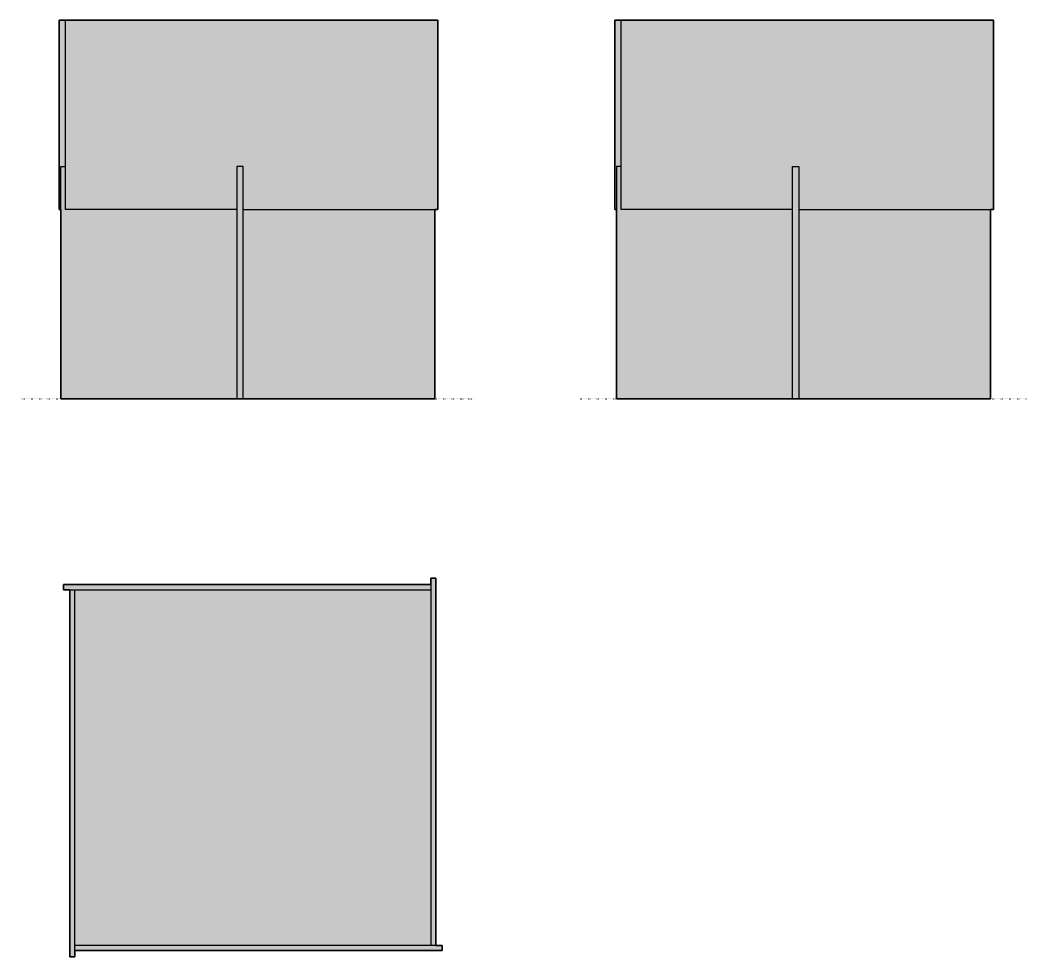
# Model space of a CAD drawing. Header units: millimetres. Extents: x 0 to 798, y -442 to 300.
import ezdxf

# ---------------------------------------------------------------- set-up
doc = ezdxf.new("R2010")
doc.units = ezdxf.units.MM
doc.linetypes.add('Dots', pattern=[1, 0, -1])
doc.layers.add('Blocks', color=7, linetype='Continuous')
doc.layers.add('Blocks$Fill', color=7, linetype='Continuous', true_color=0xffffff)
for name, color, linetype, lineweight, true_color in [('Blocks$Inner', 7, 'Continuous', 25, 0x007f00), ('Blocks$Outline', 7, 'Continuous', 35, 0xff3f3f), ('Groud', 7, 'Dots', 25, 0x243775)]:
    doc.layers.add(name, color=color, linetype=linetype, lineweight=lineweight, true_color=true_color)

# ---------------------------------------------------------------- blocks, each defined once
blk = doc.blocks.new('Cross Plex Table Lamp Top')
at = {"layer": 'Blocks$Fill'}
blk.add_hatch(color=256, dxfattribs=at).paths.add_polyline_path([(290, 154.5), (286, 154.5), (286, 149.5), (-5, 149.5), (-5, 145.5), (0, 145.5), (0, -145.5), (4, -145.5), (4, -140.5), (295, -140.5), (295, -136.5), (290, -136.5)], flags=0)
at = {"layer": 'Blocks$Inner'}
for points in [[(290, -136.5), (290, 154.5), (286, 154.5), (286, -136.5)], [(286, 149.5), (-5, 149.5), (-5, 145.5), (286, 145.5)], [(0, 145.5), (0, -145.5), (4, -145.5), (4, 145.5)], [(4, -140.5), (295, -140.5), (295, -136.5), (4, -136.5)]]:
    blk.add_lwpolyline(points, dxfattribs=at)
at = {"layer": 'Blocks$Outline'}
for points in [[(290, 154.5), (286, 154.5)], [(286, 154.5), (286, 149.5)], [(290, -136.5), (290, 154.5)], [(286, 149.5), (-5, 149.5)], [(-5, 149.5), (-5, 145.5)], [(-5, 145.5), (0, 145.5)], [(0, 145.5), (0, -145.5)], [(4, -145.5), (4, -140.5)], [(4, -140.5), (295, -140.5)], [(295, -136.5), (290, -136.5)], [(295, -140.5), (295, -136.5)], [(0, -145.5), (4, -145.5)]]:
    blk.add_lwpolyline(points, dxfattribs=at)
blk = doc.blocks.new('Cross Plex Table Lamp Side')
at = {"layer": 'Blocks$Fill'}
blk.add_hatch(color=256, dxfattribs=at).paths.add_polyline_path([(27.44, 300), (327.44, 300), (327.44, 150), (325.19, 150), (325.19, 0), (28.69, 0), (28.69, 150), (27.44, 150)], flags=0)
at = {"layer": 'Blocks$Inner'}
for points in [[(173.19, 150), (327.44, 150), (327.44, 300), (27.44, 300), (27.44, 150), (28.69, 150)], [(168.19, 150), (32.44, 150), (32.44, 300)], [(32.44, 184), (28.69, 184), (28.69, 0), (325.19, 0), (325.19, 150)], [(168.19, 0), (168.19, 184), (173.19, 184), (173.19, 0)]]:
    blk.add_lwpolyline(points, dxfattribs=at)
at = {"layer": 'Blocks$Outline'}
for points in [[(27.44, 300), (327.44, 300)], [(27.44, 150), (27.44, 300)], [(327.44, 300), (327.44, 150)], [(28.69, 150), (27.44, 150)], [(28.69, 0), (28.69, 150)], [(327.44, 150), (325.19, 150)], [(325.19, 150), (325.19, 0)], [(325.19, 0), (28.69, 0)]]:
    blk.add_lwpolyline(points, dxfattribs=at)
blk = doc.blocks.new('Cross Plex Table Lamp Front')
at = {"layer": 'Blocks$Fill'}
blk.add_hatch(color=256, dxfattribs=at).paths.add_polyline_path([(30.87, 300), (330.87, 300), (330.87, 150), (328.62, 150), (328.62, 0), (32.12, 0), (32.12, 150), (30.87, 150)], flags=0)
at = {"layer": 'Blocks$Inner'}
for points in [[(176.62, 150), (330.87, 150), (330.87, 300), (30.87, 300), (30.87, 150), (32.12, 150)], [(171.62, 150), (35.87, 150), (35.87, 300)], [(328.62, 150), (328.62, 0), (32.12, 0), (32.12, 184), (35.87, 184)], [(176.62, 0), (176.62, 184), (171.62, 184), (171.62, 0)]]:
    blk.add_lwpolyline(points, dxfattribs=at)
at = {"layer": 'Blocks$Outline'}
for points in [[(30.87, 300), (330.87, 300)], [(30.87, 150), (30.87, 300)], [(330.87, 300), (330.87, 150)], [(32.12, 150), (30.87, 150)], [(32.12, 0), (32.12, 150)], [(330.87, 150), (328.62, 150)], [(328.62, 150), (328.62, 0)], [(328.62, 0), (32.12, 0)]]:
    blk.add_lwpolyline(points, dxfattribs=at)

msp = doc.modelspace()

# ---------------------------------------------------------------- linework, layer by layer
at = {"layer": 'Groud'}
for points in [[(0, 0), (360.74, 0)], [(443.8, 0), (797.67, 0)]]:
    msp.add_lwpolyline(points, dxfattribs=at)

# ---------------------------------------------------------------- block references
at = {"layer": 'Blocks'}
for name, p in [('Cross Plex Table Lamp Front', (0, 0)), ('Cross Plex Table Lamp Side', (443.8, 0)), ('Cross Plex Table Lamp Top', (39.4, -296.88))]:
    msp.add_blockref(name, p, dxfattribs=at)

doc.saveas('drawing.dxf')
